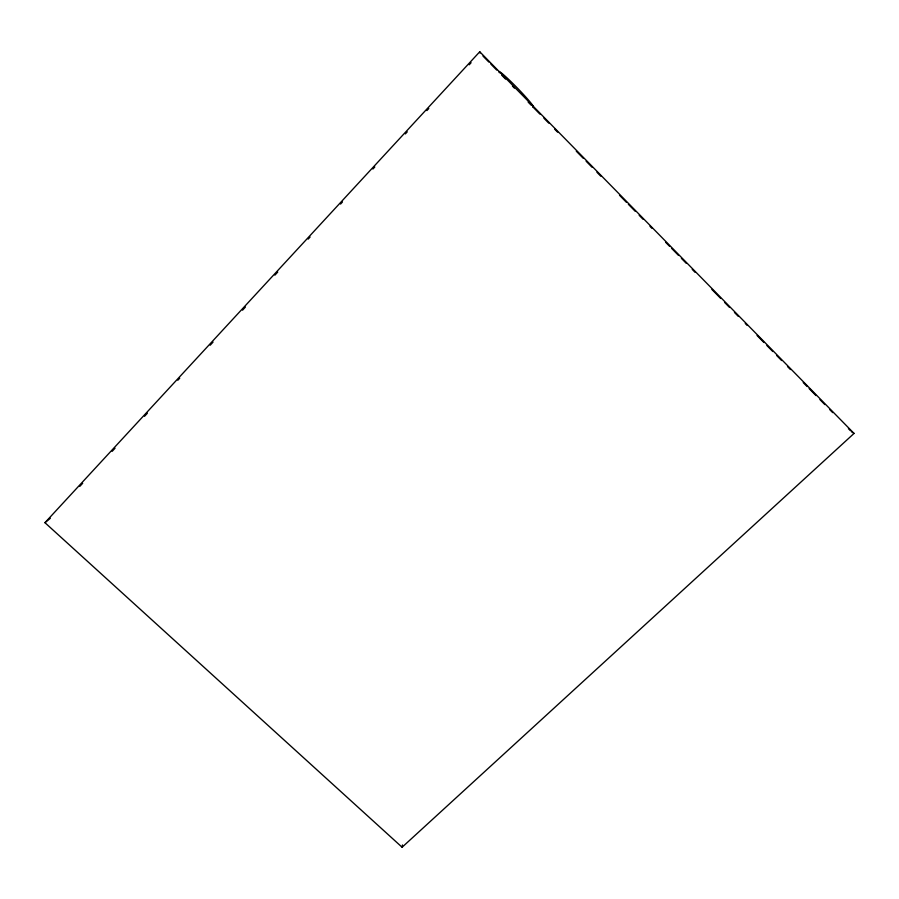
<?xml version="1.0" encoding="UTF-8"?>
<svg xmlns="http://www.w3.org/2000/svg" width="899" height="899" viewBox="0 0 899 899"><rect width="100%" height="100%" fill="white"/><g stroke="black" fill="none" stroke-linecap="round" stroke-linejoin="round"><path stroke-width="1.35" d="M402.1 847.24L854.05 433.419L479.763 51.76L44.95 522.69L402.1 847.24L402.494 844.959M50.333 518.285L44.95 522.69M79.831 486.348L82.686 483.257M112.184 451.32L115.038 448.23M144.537 416.293L147.391 413.203M177.833 380.232L179.744 378.176M210.186 345.205L213.041 342.114M242.539 310.177L245.393 307.087M274.892 275.15L277.746 272.06M308.2 239.089L310.099 237.033M340.552 204.062L342.452 202.005M372.905 169.034L374.804 166.978M405.348 133.906L407.258 131.838M426.913 110.566L428.801 108.509M469.199 64.784L471.098 62.716M851.353 431.632L854.05 433.419M482.977 56.064L488.865 62.065M490.832 64.076L496.731 70.077M501.642 75.089L505.564 79.09M512.441 86.102L514.408 88.113M528.163 102.126L531.107 105.138M533.073 107.138L539.951 114.151M543.884 118.151L548.795 123.163M554.683 129.175L557.627 132.175M576.293 151.201L583.17 158.213M586.126 161.224L592.014 167.225M596.925 172.237L600.858 176.249M619.523 195.274L626.401 202.286M628.356 204.287L635.233 211.299M639.167 215.299L643.1 219.311M649.977 226.323L651.932 228.324M665.687 242.348L669.62 246.348M671.587 248.349L678.464 255.361M681.408 258.373L686.319 263.373M692.219 269.385L695.163 272.386M711.862 289.422L720.706 298.434M724.628 302.435L729.539 307.447M734.461 312.447L738.382 316.459M745.26 323.471L747.226 325.472M757.048 335.484L763.925 342.497M766.869 345.508L772.769 351.509M776.691 355.521L781.613 360.521M787.502 366.534L790.446 369.545M803.223 382.558L807.145 386.57M809.111 388.57L815.989 395.582M819.922 399.583L824.832 404.595M829.743 409.607L832.688 412.607M848.409 428.632L850.375 430.632M479.763 51.76L480.021 53.052M499.406 72.763A24.689 1.719 45.8 0 1 516.869 87.518A24.689 1.719 45.8 0 1 532.523 106.7"/></g></svg>
